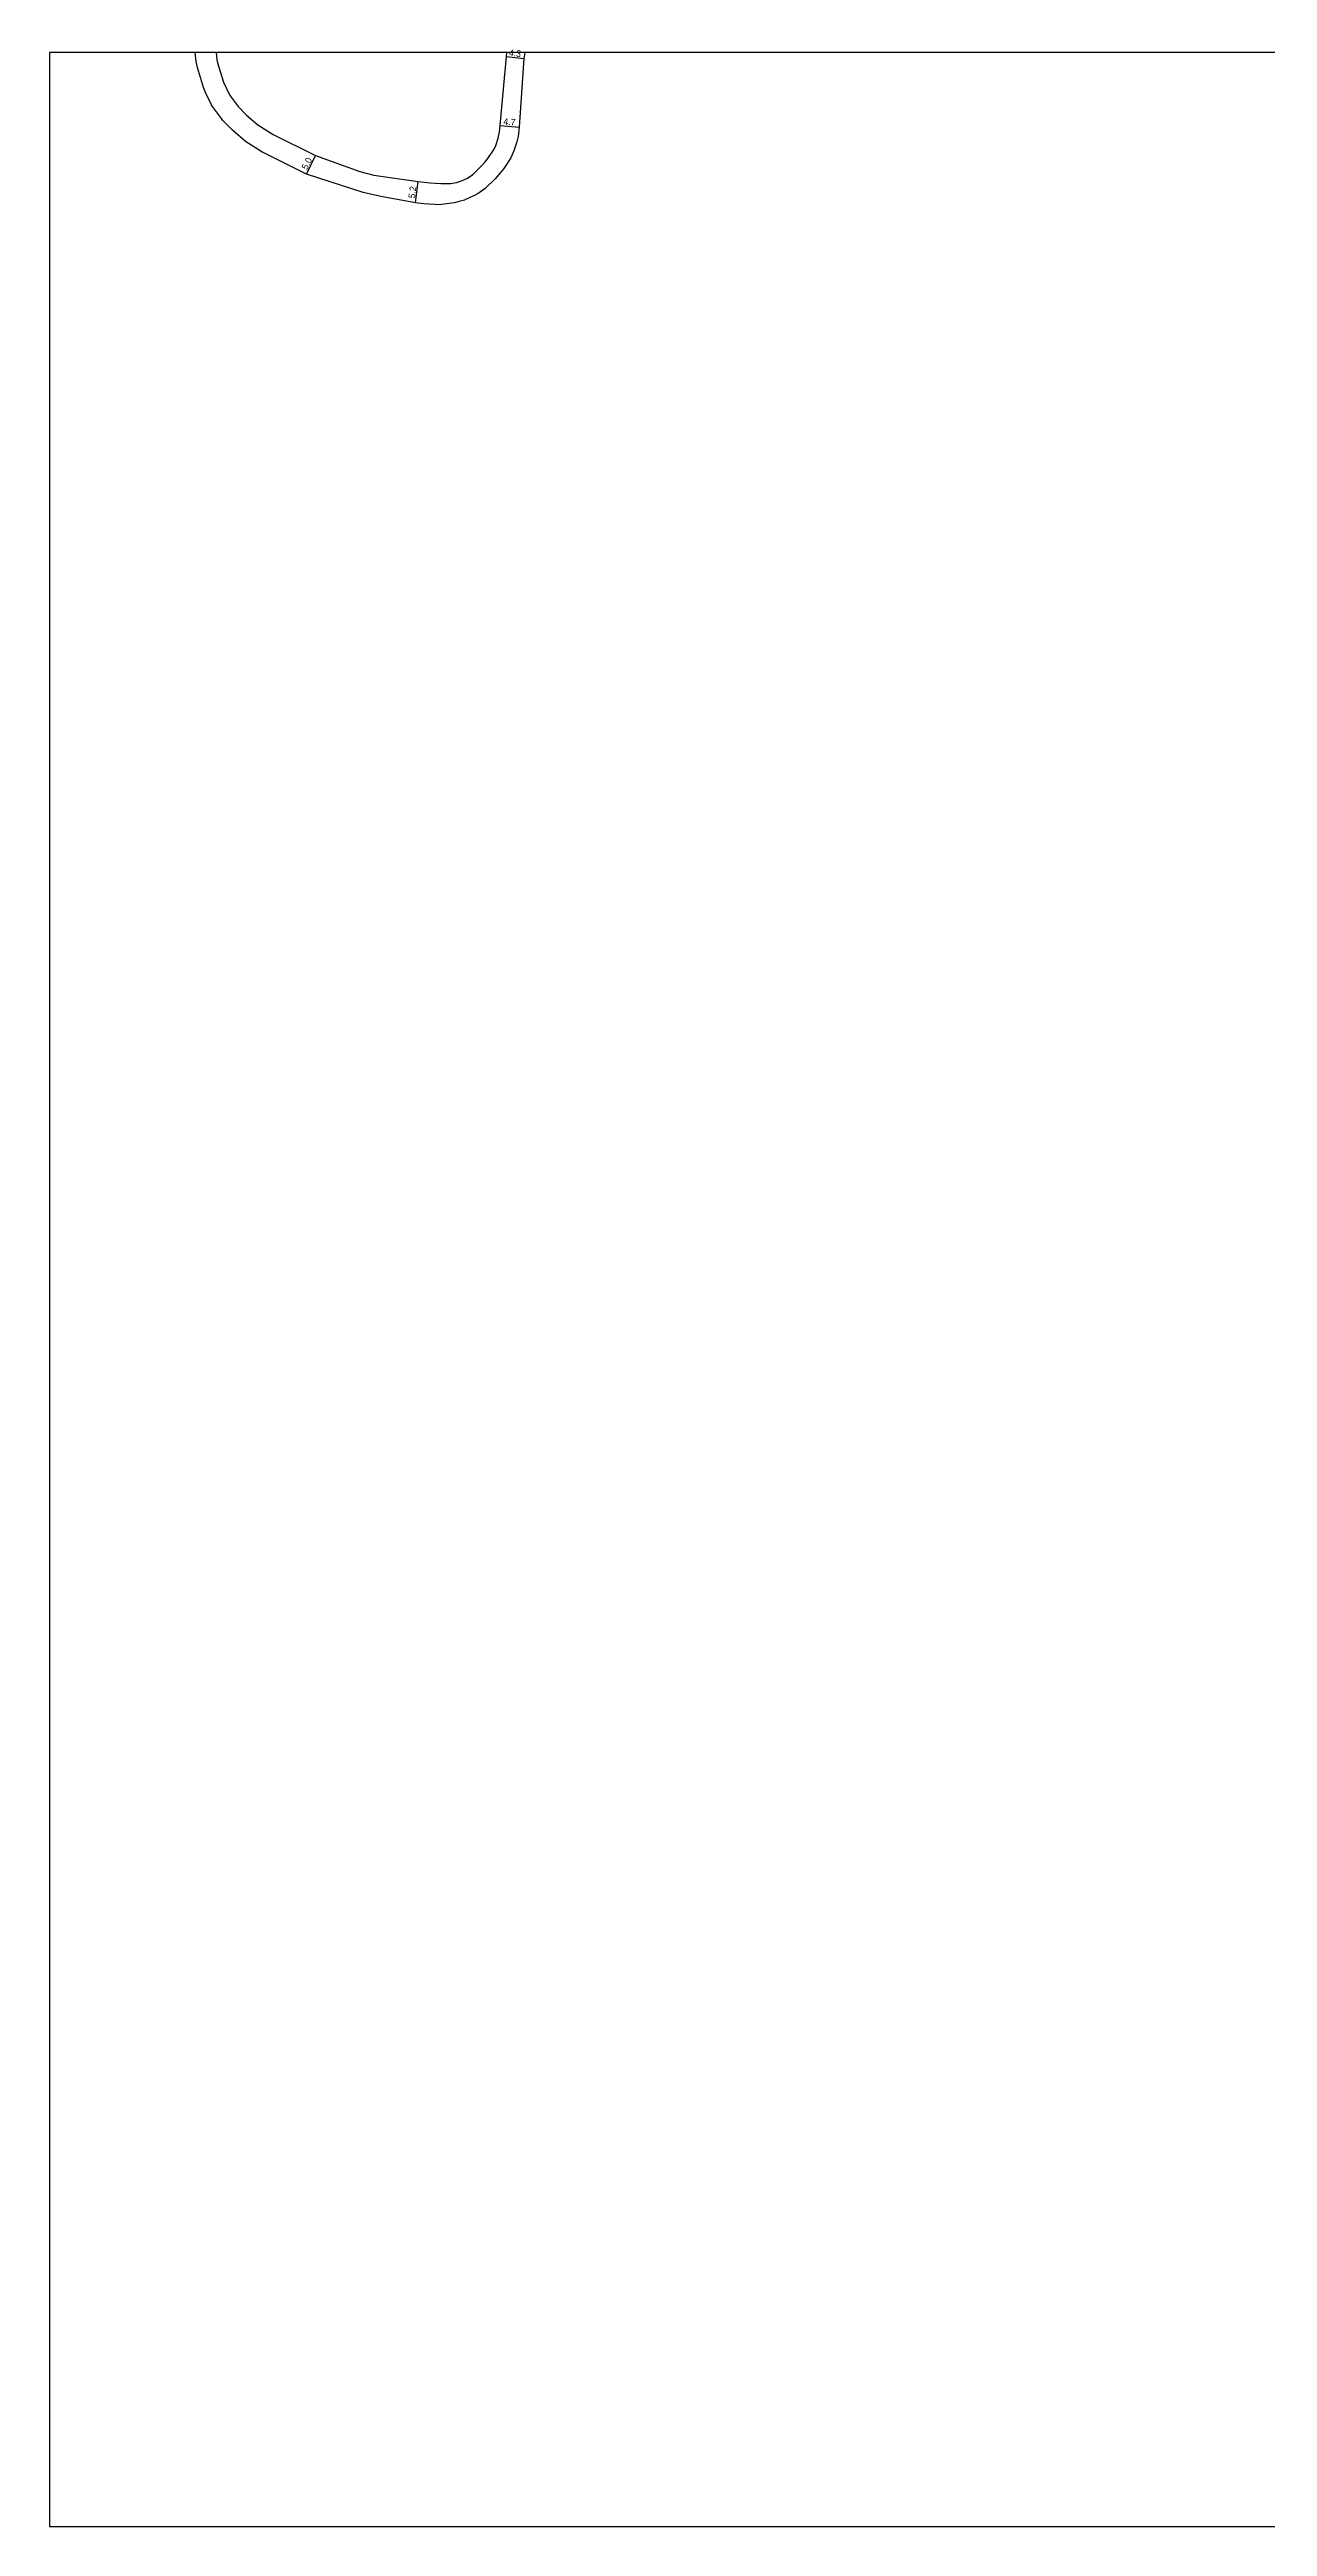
# Model space of a CAD drawing. Header units: metres. Extents: x -28000 to -27200, y -90600 to -89999.
# Drawn here: x -28000 to -27705, y -90600 to -89999 of the extents above; entities that cross this region are included whole.
import ezdxf

# ---------------------------------------------------------------- set-up
doc = ezdxf.new("R2010")
doc.units = ezdxf.units.M
doc.header["$LTSCALE"] = 2.5
for name, color, linetype in [('図郭', 7, 'Continuous'), ('幅員', 7, 'Continuous'), ('道路', 7, 'Continuous')]:
    doc.layers.add(name, color=color, linetype=linetype)
doc.styles.get("Standard").update_dxf_attribs({"font": ''})
doc.styles.get('Standard').set_extended_font_data('@MS PGothic')

msp = doc.modelspace()

# ---------------------------------------------------------------- linework, layer by layer
at = {"layer": '図郭'}
msp.add_lwpolyline([(-28000, -90600), (-27200, -90600), (-27200, -90000), (-28000, -90000)], close=True, dxfattribs=at)
at = {"layer": '幅員', "flags": 128}
for points in [[(-27889.17, -90000.95), (-27884.9, -90001.47)], [(-27890.71, -90017.67), (-27886.03, -90018.07)], [(-27937.67, -90029.5), (-27935.49, -90025)], [(-27911.25, -90036.45), (-27910.59, -90031.29)]]:
    msp.add_lwpolyline(points, dxfattribs=at)
at = {"layer": '道路', "flags": 128}
for points in [[(-27884.69, -90000), (-27884.9, -90001.47), (-27886.03, -90018.07), (-27886.31, -90020.32), (-27886.61, -90021.62), (-27887.37, -90023.87), (-27888.12, -90025.56), (-27889.8, -90028.11), (-27890.57, -90029.11), (-27891.88, -90030.61), (-27894.3, -90032.93), (-27896.02, -90034.16), (-27897.05, -90034.76), (-27897.27, -90034.86), (-27899.27, -90035.75), (-27899.29, -90035.76), (-27900.64, -90036.15), (-27901.87, -90036.42), (-27904.89, -90036.88), (-27905.25, -90036.89), (-27909.23, -90036.7), (-27911.25, -90036.45), (-27919.6, -90034.94), (-27923.91, -90033.9), (-27937.67, -90029.5), (-27948.19, -90024.26), (-27948.28, -90024.21), (-27952.42, -90021.55), (-27955.62, -90018.84), (-27957.93, -90016.46), (-27958.3, -90016.03), (-27960.46, -90013.11), (-27960.74, -90012.64), (-27962.14, -90009.67), (-27962.63, -90008.51), (-27964.13, -90003.6), (-27964.42, -90002.19), (-27964.67, -90000.01), (-27964.67, -90000)], [(-27959.61, -90000), (-27959.39, -90001.76), (-27959.23, -90002.49), (-27957.77, -90007.21), (-27956.22, -90010.42), (-27956.17, -90010.49), (-27954.22, -90013.09), (-27954.13, -90013.2), (-27952.21, -90015.18), (-27949.44, -90017.52), (-27945.72, -90019.9), (-27935.49, -90025), (-27924.68, -90028.87), (-27921.31, -90029.75), (-27910.59, -90031.29), (-27907.67, -90031.6), (-27905.06, -90031.78), (-27902.66, -90031.78), (-27901.35, -90031.51), (-27901.23, -90031.49), (-27900.28, -90031.19), (-27899.52, -90030.88), (-27898.63, -90030.44), (-27897.34, -90029.54), (-27895.18, -90027.51), (-27894.29, -90026.5), (-27893.67, -90025.69), (-27892.15, -90023.44), (-27891.72, -90022.5), (-27891.19, -90020.74), (-27890.86, -90019.24), (-27890.71, -90017.67), (-27889.17, -90000.95), (-27889.05, -90000)]]:
    msp.add_lwpolyline(points, dxfattribs=at)

# ---------------------------------------------------------------- texts
at = {"layer": '幅員'}
for s, rotation, p in [('4.3', 352.98723, (-27888.6, -90000.77)), ('4.7', 355.11791, (-27889.94, -90017.49)), ('5.0', 64.12341, (-27937.5, -90028.58)), ('5.2', 82.70627, (-27911.37, -90035.42))]:
    msp.add_text(s, height=1.6, rotation=rotation, dxfattribs=at).set_placement(p)

doc.saveas('drawing.dxf')
